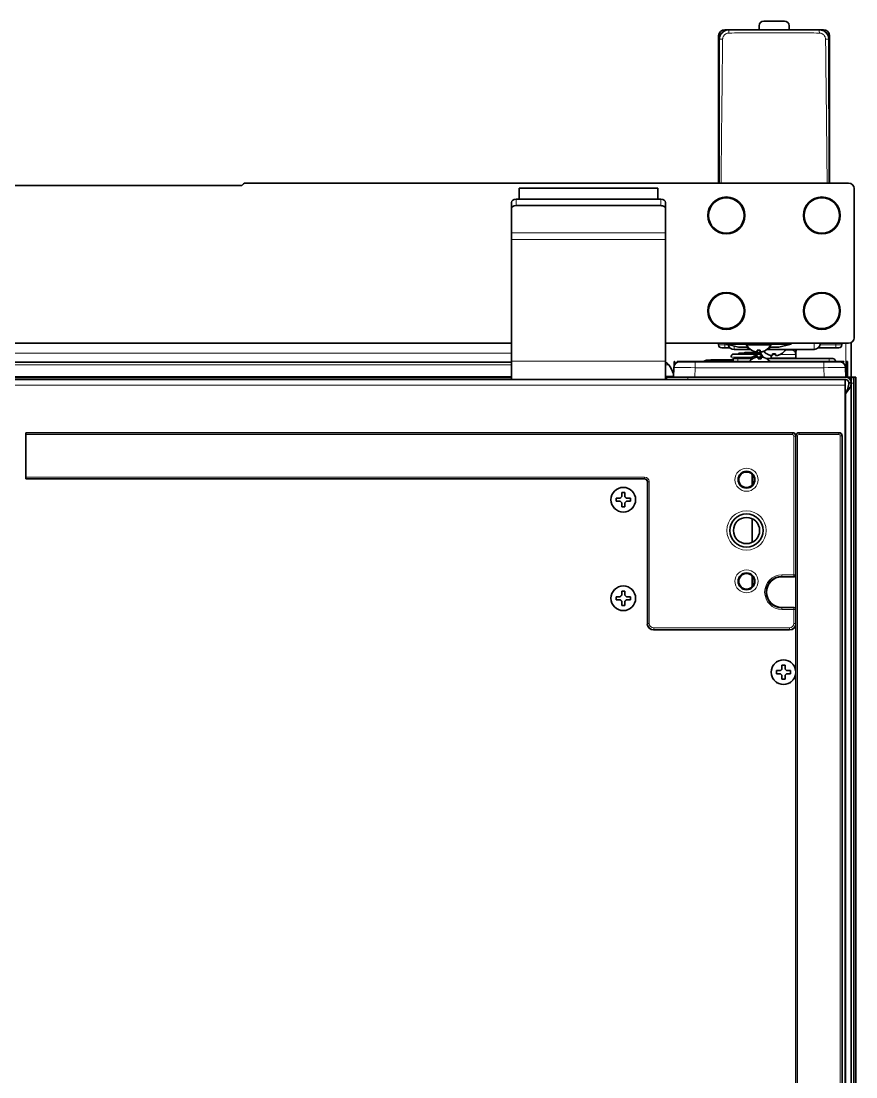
# Model space of a CAD drawing. Header units: millimetres. Extents: x -1803 to 2559, y -1143 to 2136.
# Drawn here: x 1107.6 to 1378.6, y 1793 to 2135.8 of the extents above; entities that cross this region are included whole.
import ezdxf

# ---------------------------------------------------------------- set-up
doc = ezdxf.new("R2010")
doc.units = ezdxf.units.MM

msp = doc.modelspace()

# ---------------------------------------------------------------- linework, layer by layer
at = {"linetype": 'Continuous', "lineweight": 35}
for p, q in [((1348.63, 2135.83), (1355.38, 2135.83)), ((1336, 2133.03), (1337.22, 2133.03)), ((1366.79, 2133.03), (1337.21, 2133.03)), ((1347.13, 2133.03), (1347.13, 2134.33)), ((1356.88, 2134.33), (1356.88, 2133.03)), ((1366.79, 2133.03), (1368, 2133.03)), ((1334, 2129.03), (1334, 2131.03)), ((1334, 2129.03), (1334, 2124.86)), ((1334.2, 2129.03), (1334, 2129.03)), ((1334, 2124.03), (1334.2, 2128.91)), ((1334.22, 2130.04), (1334.22, 2130.01)), ((1369.79, 2130.04), (1369.79, 2130.01)), ((1370, 2129.03), (1369.8, 2129.03)), ((1370, 2124.03), (1369.81, 2128.91)), ((1370, 2131.03), (1370, 2129.03)), ((1370, 2124.86), (1370, 2129.03)), ((1334, 2083.23), (1334, 2124.03)), ((1370, 2083.23), (1370, 2124.03)), ((1178.87, 2082.43), (825.13, 2082.43)), ((1179.77, 2083), (1179.44, 2082.67)), ((1180.33, 2083.23), (1376.2, 2083.23)), ((1269.25, 2081.59), (1269.25, 2078.05)), ((1314.25, 2081.59), (1269.25, 2081.59)), ((1314.25, 2078.05), (1314.25, 2081.59)), ((1378, 2081.43), (1378, 2033.03)), ((1315.25, 2078.04), (1268.25, 2078.04)), ((1269.25, 2078.05), (1269.25, 2078.04)), ((1314.25, 2078.05), (1269.25, 2078.05)), ((1314.25, 2078.04), (1314.25, 2078.05)), ((1266.75, 2074.86), (1266.75, 2076.98)), ((1266.75, 2067.07), (1266.75, 2074.86)), ((1315.25, 2075.92), (1268.25, 2075.92)), ((1316.75, 2074.86), (1316.75, 2076.98)), ((1316.75, 2067.07), (1316.75, 2074.86)), ((1266.75, 2067.07), (1266.75, 2064.95)), ((1266.75, 2025.43), (1266.75, 2064.95)), ((1316.75, 2067.07), (1316.75, 2064.95)), ((1316.75, 2025.43), (1316.75, 2064.95)), ((1266.75, 2031.23), (680.81, 2031.23)), ((1376.2, 2031.23), (1316.75, 2031.23)), ((1333.99, 2030.71), (1333.98, 2031.23)), ((1334.99, 2029.73), (1335.99, 2029.73)), ((1335.99, 2029.73), (1337.7, 2029.73)), ((1336.5, 2030.93), (1336.5, 2031.23)), ((1340.5, 2029.93), (1336.5, 2030.93)), ((1343, 2030.93), (1336.5, 2030.93)), ((1340.5, 2029.93), (1343.55, 2029.93)), ((1343, 2030.83), (1343, 2031.03)), ((1343.74, 2029.73), (1343.5, 2029.73)), ((1350.5, 2029.73), (1350.27, 2029.73)), ((1350.45, 2029.93), (1353.5, 2029.93)), ((1351, 2031.03), (1351, 2030.83)), ((1357.5, 2030.93), (1351, 2030.93)), ((1357.5, 2030.93), (1353.5, 2029.93)), ((1357.5, 2031.23), (1357.5, 2030.93)), ((1366.31, 2029.73), (1372.02, 2029.73)), ((1366.99, 2031.2), (1366.99, 2031.23)), ((1372.02, 2029.73), (1373.02, 2029.73)), ((1374.02, 2030.71), (1374.03, 2031.23)), ((1377.05, 2020.23), (1377.05, 2031.44)), ((1340.19, 2026.23), (1338.99, 2026.23)), ((1339.02, 2029.23), (1344.3, 2029.23)), ((1347.82, 2027.73), (1339.05, 2027.73)), ((1345.11, 2026.23), (1340.19, 2026.23)), ((1340.25, 2027.73), (1340.55, 2028.03)), ((1341.29, 2028.03), (1340.55, 2028.03)), ((1341.56, 2028.03), (1341.29, 2028.03)), ((1346.78, 2028.03), (1341.56, 2028.03)), ((1342.6, 2028.23), (1342.59, 2028.23)), ((1344.7, 2028.99), (1344.7, 2028.95)), ((1344.75, 2026.71), (1344.75, 2026.68)), ((1345, 2026.21), (1345, 2026.18)), ((1347.32, 2028.03), (1346.78, 2028.03)), ((1347.58, 2028.23), (1347.05, 2028.23)), ((1347.67, 2028.03), (1347.32, 2028.03)), ((1349.3, 2028.95), (1349.3, 2028.99)), ((1369.92, 2026.23), (1349.5, 2026.23)), ((1349.6, 2026.18), (1349.6, 2026.21)), ((1349.7, 2027.79), (1349.7, 2027.75)), ((1349.71, 2029.23), (1364.99, 2029.23)), ((1351.05, 2026.53), (1351.05, 2027.23)), ((1354.3, 2027.75), (1354.3, 2027.79)), ((1359.05, 2029.23), (1359.05, 2026.23)), ((1359.05, 2027.63), (1359.05, 2026.53)), ((1371.12, 2026.23), (1369.92, 2026.23)), ((1266.75, 2025.08), (729.55, 2025.08)), ((1266.75, 2019.43), (1266.75, 2025.43)), ((1316.75, 2019.43), (1316.75, 2025.43)), ((1319.41, 2023.3), (1319.3, 2020.23)), ((1319.55, 2023.98), (1319.55, 2025.23)), ((1319.75, 2024.35), (1319.75, 2025.23)), ((1320.65, 2025.33), (1329.15, 2025.33)), ((1320.65, 2025.13), (1320.77, 2025.13)), ((1326.41, 2025.23), (1321.41, 2025.23)), ((1368.2, 2025.23), (1326.41, 2025.23)), ((1332.05, 2025.73), (1330.48, 2025.73)), ((1331.45, 2025.78), (1331.45, 2025.73)), ((1338.25, 2025.73), (1332.05, 2025.73)), ((1338.19, 2025.45), (1338.18, 2025.23)), ((1373.2, 2025.23), (1368.2, 2025.23)), ((1371.92, 2025.45), (1371.92, 2025.23)), ((1371.92, 2025.33), (1374.55, 2025.33)), ((1373.83, 2025.13), (1374.55, 2025.13)), ((1375.2, 2023.3), (1375.3, 2020.23)), ((1375.53, 2025.23), (1375.53, 2020.23)), ((1375.56, 2025.23), (1375.56, 2020.23)), ((1375.81, 2025.23), (1375.81, 2020.23)), ((1375.05, 2019.43), (629.05, 2019.43)), ((1266.75, 2020.06), (729.55, 2020.06)), ((1319.31, 2020.39), (1316.75, 2020.39)), ((1317.05, 2020.1), (1316.75, 2020.1)), ((1317.05, 2019.43), (1317.05, 2020.23)), ((1324.05, 2020.23), (1317.05, 2020.23)), ((1375.25, 2020.23), (1324.05, 2020.23)), ((1324.05, 2020.23), (1326.3, 2020.23)), ((1368.31, 2020.23), (1326.3, 2020.23)), ((1375.05, 2019.43), (1375.25, 2019.43)), ((1375.05, 2019.43), (1375.05, 2017.63)), ((1375.38, 2020.23), (1375.53, 2020.23)), ((1375.56, 2020.23), (1375.53, 2020.23)), ((1375.56, 2020.23), (1375.81, 2020.23)), ((1375.81, 2020.23), (1377.05, 2020.23)), ((1377.05, 2020.23), (1377.17, 2020.23)), ((1377.97, 2020.23), (1377.17, 2020.23)), ((1377.97, 2020.23), (1378.55, 2020.23)), ((1378.55, 2020.23), (1378.55, 2020.23)), ((1378.55, 2020.23), (1378.55, 1455.03)), ((1375.05, 2017.63), (1375.05, 1501.83)), ((1375.25, 2016.43), (1375.05, 2016.23)), ((1377.05, 2018.43), (1376.25, 2018.43)), ((1377.05, 1502.03), (1377.05, 2018.43)), ((1377.06, 2018.23), (1377.06, 1457.03)), ((1377.86, 1457.03), (1377.86, 2018.23)), ((1375.25, 2014.97), (1375.05, 2014.62)), ((1109.05, 2002.08), (1109.05, 2002.18)), ((1358.05, 2002.18), (1109.05, 2002.18)), ((1109.05, 2001.58), (1109.05, 2002.08)), ((1373.05, 2002.18), (1360.05, 2002.18)), ((1109.05, 1987.79), (1109.05, 2001.58)), ((1359.05, 1955.93), (1359.05, 2001.18)), ((1359.05, 2001.18), (1359.05, 1575.18)), ((1374.05, 1575.18), (1374.05, 2001.18)), ((1344.85, 1985.2), (1344.85, 1988.66)), ((1109.05, 1987.29), (1109.05, 1987.79)), ((1109.05, 1987.18), (1109.05, 1987.29)), ((1109.05, 1987.18), (1309.85, 1987.18)), ((1310.85, 1986.18), (1310.85, 1940.18)), ((1344.85, 1986.23), (1345.45, 1986.23)), ((1300.75, 1980.93), (1300.75, 1980.43)), ((1300.75, 1980.43), (1300.75, 1979.93)), ((1305.35, 1980.43), (1305.35, 1980.93)), ((1305.35, 1979.93), (1305.35, 1980.43)), ((1344.85, 1966.58), (1344.85, 1974.28)), ((1344.85, 1952.19), (1344.85, 1955.67)), ((1354.55, 1955.43), (1358.55, 1955.43)), ((1300.75, 1948.93), (1300.75, 1948.43)), ((1300.75, 1948.43), (1300.75, 1947.93)), ((1305.35, 1948.43), (1305.35, 1948.93)), ((1305.35, 1947.93), (1305.35, 1948.43)), ((1358.55, 1945.43), (1354.55, 1945.43)), ((1359.05, 1940.18), (1359.05, 1944.93)), ((1312.85, 1938.18), (1357.05, 1938.18)), ((1352.75, 1924.93), (1352.75, 1924.43)), ((1352.75, 1924.43), (1352.75, 1923.93)), ((1357.35, 1924.43), (1357.35, 1924.93)), ((1357.35, 1923.93), (1357.35, 1924.43))]:
    msp.add_line(p, q, dxfattribs=at)
at = {"linetype": 'Continuous', "lineweight": 13}
for p, q in [((1337.21, 2133.03), (1337.32, 2132.92)), ((1366.79, 2133.03), (1366.68, 2132.92)), ((1334.22, 2130.04), (1334.32, 2129.93)), ((1369.79, 2130.04), (1369.68, 2129.93)), ((1268.25, 2075.92), (1268.25, 2078.04)), ((1315.25, 2075.92), (1315.25, 2078.04)), ((1316.75, 2067.07), (1266.75, 2067.07)), ((1316.75, 2064.95), (1266.75, 2064.95)), ((1335.99, 2030.71), (1335.98, 2031.23)), ((1335.99, 2029.73), (1335.99, 2030.71)), ((1335.99, 2030.71), (1337.09, 2030.71)), ((1339.02, 2030.3), (1339.02, 2029.23)), ((1351, 2031.03), (1343, 2031.03)), ((1351, 2030.83), (1343, 2030.83)), ((1350.95, 2030.63), (1343.06, 2030.63)), ((1364.99, 2031.2), (1357.5, 2031.2)), ((1364.99, 2031.23), (1364.99, 2031.2)), ((1364.99, 2029.23), (1364.99, 2031.2)), ((1366.92, 2030.71), (1372.02, 2030.71)), ((1372.02, 2030.71), (1372.03, 2031.23)), ((1372.02, 2029.73), (1372.02, 2030.71)), ((1375.25, 2031.23), (1375.25, 2021.66)), ((1266.75, 2028.03), (729.55, 2028.03)), ((1344.88, 2026.73), (1338.05, 2026.73)), ((1340.19, 2026.23), (1340.19, 2025.45)), ((1351.05, 2026.53), (1359.05, 2026.53)), ((1351.5, 2027.63), (1352.5, 2027.63)), ((1353.99, 2027.63), (1359.05, 2027.63)), ((1355.66, 2028.99), (1358.18, 2028.99)), ((1369.92, 2026.23), (1369.92, 2025.45)), ((1266.75, 2024.24), (729.55, 2024.24)), ((1316.75, 2025.43), (1266.75, 2025.43)), ((1317.8, 2024.24), (1316.75, 2024.24)), ((1326.41, 2023.3), (1326.3, 2020.23)), ((1326.41, 2025.23), (1326.41, 2023.3)), ((1368.2, 2023.3), (1326.41, 2023.3)), ((1332.05, 2025.73), (1332.05, 2025.23)), ((1340.19, 2025.45), (1340.18, 2025.23)), ((1344.06, 2025.45), (1340.19, 2025.45)), ((1369.92, 2025.45), (1350.55, 2025.45)), ((1368.2, 2025.23), (1368.2, 2023.3)), ((1368.2, 2023.3), (1368.31, 2020.23)), ((1369.92, 2025.45), (1369.92, 2025.23)), ((1375.56, 2025.23), (1375.81, 2025.23)), ((1266.75, 2020.39), (729.55, 2020.39)), ((1324.05, 2019.43), (1324.05, 2020.23)), ((1376.75, 2020.23), (1376.75, 2019.42)), ((1378.55, 2020.23), (1378.55, 1455.03)), ((629.05, 2017.63), (1375.05, 2017.63)), ((1377.06, 2018.23), (1377.86, 2018.23)), ((1375.25, 1505.5), (1375.25, 2014.97)), ((1357.95, 2002.08), (1109.05, 2002.08)), ((1358.05, 2002.18), (1357.95, 2002.08)), ((1357.95, 2002.08), (1357.95, 2001.58)), ((1360.11, 2002.13), (1360.05, 2002.18)), ((1373, 2002.13), (1360.11, 2002.13)), ((1360.11, 2002.13), (1360.11, 2001.63)), ((1373.05, 2002.18), (1373, 2002.13)), ((1373, 2002.13), (1373, 2001.63)), ((1109.05, 2001.58), (1357.95, 2001.58)), ((1358.45, 2001.08), (1358.45, 1956.04)), ((1358.95, 2001.08), (1358.45, 2001.08)), ((1358.95, 2001.08), (1359.05, 2001.18)), ((1358.95, 1956.04), (1358.95, 2001.08)), ((1359.05, 2001.18), (1359.11, 2001.13)), ((1359.11, 2001.13), (1359.11, 1575.23)), ((1359.61, 2001.13), (1359.11, 2001.13)), ((1359.61, 1575.23), (1359.61, 2001.13)), ((1360.11, 2001.63), (1373, 2001.63)), ((1374, 2001.13), (1373.5, 2001.13)), ((1373.5, 2001.13), (1373.5, 1575.23)), ((1374, 2001.13), (1374.05, 2001.18)), ((1374, 1575.23), (1374, 2001.13)), ((1309.96, 1987.79), (1109.05, 1987.79)), ((1109.05, 1987.29), (1309.96, 1987.29)), ((1309.96, 1987.29), (1309.85, 1987.18)), ((1309.96, 1987.29), (1309.96, 1987.79)), ((1310.85, 1986.18), (1310.96, 1986.29)), ((1310.96, 1986.29), (1311.46, 1986.29)), ((1310.96, 1986.29), (1310.96, 1940.29)), ((1311.46, 1940.29), (1311.46, 1986.29)), ((1358.45, 1956.04), (1354.55, 1956.04)), ((1354.55, 1955.54), (1354.55, 1956.04)), ((1354.55, 1955.43), (1354.55, 1955.54)), ((1354.55, 1955.54), (1358.45, 1955.54)), ((1358.45, 1955.54), (1358.45, 1956.04)), ((1358.45, 1956.04), (1358.95, 1956.04)), ((1358.45, 1955.54), (1358.55, 1955.43)), ((1359.05, 1955.93), (1358.95, 1956.04)), ((1354.55, 1945.43), (1354.55, 1945.33)), ((1354.55, 1945.33), (1354.55, 1944.83)), ((1358.45, 1945.33), (1354.55, 1945.33)), ((1354.55, 1944.83), (1358.45, 1944.83)), ((1358.55, 1945.43), (1358.45, 1945.33)), ((1358.45, 1945.33), (1358.45, 1944.83)), ((1358.45, 1944.83), (1358.45, 1940.29)), ((1358.95, 1944.83), (1358.45, 1944.83)), ((1358.95, 1944.83), (1359.05, 1944.93)), ((1358.95, 1940.29), (1358.95, 1944.83)), ((1310.96, 1940.29), (1310.85, 1940.18)), ((1310.96, 1940.29), (1311.46, 1940.29)), ((1358.95, 1940.29), (1358.45, 1940.29)), ((1359.05, 1940.18), (1358.95, 1940.29)), ((1312.85, 1938.18), (1312.96, 1938.29)), ((1356.95, 1938.79), (1312.96, 1938.79)), ((1312.96, 1938.29), (1312.96, 1938.79)), ((1312.96, 1938.29), (1356.95, 1938.29)), ((1356.95, 1938.29), (1356.95, 1938.79)), ((1356.95, 1938.29), (1357.05, 1938.18))]:
    msp.add_line(p, q, dxfattribs=at)
at = {"linetype": 'Continuous', "lineweight": 35}
for centre, radius in [((1336.5, 2072.73), 6), ((1336.5, 2072.73), 5.75), ((1367.5, 2072.73), 6), ((1367.5, 2072.73), 5.75), ((1336.5, 2041.73), 6), ((1336.5, 2041.73), 5.75), ((1367.5, 2041.73), 6), ((1367.5, 2041.73), 5.75), ((1343.05, 1986.93), 2.75), ((1343.05, 1986.93), 2.5), ((1303.05, 1980.43), 4), ((1343.05, 1970.43), 5.38), ((1343.05, 1970.43), 4.25), ((1343.05, 1953.93), 2.75), ((1343.05, 1953.93), 2.5), ((1303.05, 1948.43), 4), ((1355.05, 1924.43), 4)]:
    msp.add_circle(centre, radius, dxfattribs=at)
at = {"linetype": 'Continuous', "lineweight": 13}
for centre, radius in [((1343.05, 1986.93), 3.75), ((1303.05, 1980.43), 3.95), ((1343.05, 1970.43), 6.37), ((1343.05, 1953.93), 3.75), ((1303.05, 1948.43), 3.95), ((1355.05, 1924.43), 3.95)]:
    msp.add_circle(centre, radius, dxfattribs=at)
at = {"linetype": 'Continuous', "lineweight": 35}
for centre, radius, start, end in [((1348.63, 2134.33), 1.5, 90, 180), ((1355.38, 2134.33), 1.5, 0, 90), ((1336, 2131.03), 2, 90, 180), ((1368, 2131.03), 2, 0, 90), ((1178.87, 2083.23), 0.8, 270, 315), ((1180.33, 2082.43), 0.8, 90, 135), ((1376.2, 2081.43), 1.8, 360, 90), ((1376.2, 2033.03), 1.8, 270, 0), ((1334.99, 2030.73), 1, 181, 270), ((1339.02, 2031.23), 2, 192.7619, 270), ((1343.4, 2031.03), 0.4, 149.9991, 180), ((1343.4, 2030.83), 0.4, 180, 210.3012), ((1347.2, 2033.05), 4.8, 210.3012, 238.6273), ((1343.5, 2029.98), 0.25, 191.5383, 270), ((1346.8, 2033.05), 4.8, 301.3727, 329.6988), ((1350.5, 2029.98), 0.25, 270, 348.037), ((1350.6, 2031.03), 0.4, 0, 30.0009), ((1350.6, 2030.83), 0.4, 329.6988, 0), ((1364.99, 2031.23), 2, 270, 359), ((1373.02, 2030.73), 1, 270, 359), ((1338.99, 2025.43), 0.8, 90, 178.5), ((1347.5, 2022.11), 4.8, 121.3727, 139.458), ((1347.25, 2022.61), 4.8, 121.3727, 131.0474), ((1352.2, 2030.14), 5, 193.6138, 196.9157), ((1352.2, 2030.14), 5, 199.9491, 227.3583), ((1352.2, 2031.85), 4.8, 221.278, 238.6273), ((1347.1, 2022.11), 4.8, 40.542, 58.6273), ((1351.55, 2026.53), 0.5, 180, 216.8705), ((1351.8, 2031.85), 4.8, 301.3727, 326.918), ((1355.25, 2022.63), 7, 65.2801, 70.8179), ((1357.55, 2027.63), 1.5, 0, 65.2801), ((1358.55, 2026.53), 0.5, 323.1295, 0), ((1357.98, 2029.17), 1.25, 329.5648, 2.7509), ((1371.12, 2025.43), 0.8, 1.5, 90), ((1316.17, 2023.08), 2, 35.257, 72.9125), ((1306.95, 2016.56), 13.29, 21.134, 35.257), ((1321.41, 2023.23), 2, 90, 178), ((1319.65, 2025.23), 0.1, 360, 180), ((1320.65, 2025.23), 0.1, 90, 270), ((1330.48, 2023.33), 2.4, 90, 127.6595), ((1331.55, 2025.78), 0.1, 90, 180), ((1373.2, 2023.23), 2, 2, 90), ((1374.55, 2025.23), 0.1, 270, 90), ((1317.77, 2019.26), 1.2, 135.2281, 147.538), ((1318.05, 2018.43), 1.8, 123.75, 136.2375), ((1375.25, 2018.43), 1.8, 0, 90), ((1375.25, 2018.43), 1, 0, 90), ((1354.55, 1950.43), 5.11, 90, 270), ((1354.55, 1950.43), 5, 90, 270)]:
    msp.add_arc(centre, radius, start, end, dxfattribs=at)
at = {"linetype": 'Continuous', "lineweight": 13}
msp.add_arc((1354.55, 1950.43), 5.61, 90, 270, dxfattribs=at)
at = {"linetype": 'Continuous', "lineweight": 35, "extrusion": (-2.34291e-15, 0, -1)}
for centre, major_axis, start_param, end_param in [((1337.22, 2130.03), (2.12, -2.13), 2.357773, 3.92541), ((1366.79, 2130.03), (-2.12, -2.13), 2.357775, 3.925412)]:
    msp.add_ellipse(centre, major_axis=major_axis, ratio=0.998785, start_param=start_param, end_param=end_param, dxfattribs=at)
at = {"linetype": 'Continuous', "lineweight": 13, "extrusion": (0, 0, -1)}
for centre, major_axis, ratio, start_param, end_param in [((1337.32, 2131.92), (0, 1), 0.009208, 4.743777, 6.248277), ((1366.68, 2131.92), (0, -1), 0.009208, 3.176501, 4.681001), ((1335.32, 2129.93), (1, -0.001), 0.012994, 3.176502, 4.68241), ((1368.68, 2129.93), (1, 0.001), 0.012994, 4.742368, 6.248276), ((1335.99, 2030.73), (-2, -0.02), 0.008724, 4.712617, 6.283109), ((1364.99, 2031.23), (2, -0.03), 0.01745, 0, 1.570492), ((1372.02, 2030.73), (2, -0.02), 0.008724, 0.000076, 1.570568), ((1326.41, 2023.23), (7, -0.07), 0.009959, 3.141841, 4.711419), ((1340.19, 2025.43), (2, -0.02), 0.010465, 3.141757, 4.711868), ((1368.19, 2023.23), (-7, -0.07), 0.009959, 1.571766, 3.141344), ((1369.92, 2025.43), (-2, -0.02), 0.010465, 1.571317, 3.141428), ((1357.95, 2001.08), (-0.707, -0.707), 0.999999, 2.356803, 3.926382), ((1360.11, 2001.13), (0.707, -0.707), 1, 2.356347, 3.926839), ((1373, 2001.13), (-0.707, -0.707), 1, 2.356347, 3.926839), ((1309.96, 1986.29), (1.06, 1.06), 0.998783, 5.498396, 7.067974), ((1309.96, 1986.29), (-0.709, -0.709), 0.997569, 2.356803, 3.926382), ((1312.96, 1940.29), (-1.42, -1.42), 0.999391, 5.498396, 7.067974), ((1312.96, 1940.29), (1.06, 1.06), 0.998783, 2.356803, 3.926382), ((1356.95, 1940.29), (-1.06, 1.06), 0.998783, 2.356803, 3.926382), ((1356.95, 1940.29), (1.42, -1.42), 0.999391, 5.498396, 7.067974)]:
    msp.add_ellipse(centre, major_axis=major_axis, ratio=ratio, start_param=start_param, end_param=end_param, dxfattribs=at)
at = {"linetype": 'Continuous', "lineweight": 35, "extrusion": (0, 0, -1)}
for centre, major_axis, ratio, start_param, end_param in [((1334.16, 2130.01), (0, -1.5), 0.034921, 4.712321, 5.539351), ((1369.84, 2130.01), (0, -1.5), 0.034921, 0.743834, 1.570864), ((1268.25, 2076.98), (1.5, 0), 0.707107, 3.141593, 4.712389), ((1315.25, 2076.98), (1.5, 0), 0.707107, 4.712389, 6.283185), ((1268.25, 2074.86), (-1.5, 0), 0.707107, 0, 1.570796), ((1315.25, 2074.86), (-1.5, 0), 0.707107, 1.570796, 3.141593), ((1377.17, 2018.23), (0, 2), 0.052336, 4.712389, 6.283185), ((1377.97, 2018.23), (0, -2), 0.052336, 1.570796, 3.141593), ((1309.85, 1986.18), (0.708, 0.708), 0.998783, 5.498396, 7.067974), ((1358.55, 1955.93), (-0.354, 0.354), 0.998783, 2.356803, 3.926382), ((1312.85, 1940.18), (1.42, 1.42), 0.998783, 2.356803, 3.926382), ((1357.05, 1940.18), (-1.42, 1.42), 0.998783, 2.356803, 3.926382)]:
    msp.add_ellipse(centre, major_axis=major_axis, ratio=ratio, start_param=start_param, end_param=end_param, dxfattribs=at)
at = {"linetype": 'Continuous', "lineweight": 35, "extrusion": (-1.97215e-31, -1.17146e-15, -1)}
msp.add_ellipse((1358.05, 2001.18), major_axis=(-0.708, -0.708), ratio=0.998783, start_param=2.356803, end_param=3.926382, dxfattribs=at)
at = {"linetype": 'Continuous', "lineweight": 35, "extrusion": (1.97215e-31, -1.17146e-15, -1)}
msp.add_ellipse((1360.05, 2001.18), major_axis=(0.707, -0.707), ratio=0.999695, start_param=2.356347, end_param=3.926839, dxfattribs=at)
at = {"linetype": 'Continuous', "lineweight": 35, "extrusion": (-2.95823e-31, -1.17146e-15, -1)}
msp.add_ellipse((1373.05, 2001.18), major_axis=(-0.707, -0.707), ratio=0.999695, start_param=2.356347, end_param=3.926839, dxfattribs=at)
at = {"linetype": 'Continuous', "lineweight": 13, "extrusion": (-1.97215e-31, -1.17146e-15, -1)}
for centre, ratio, start_param, end_param in [((1357.95, 2001.08), 0.998783, 2.356803, 3.926382), ((1373, 2001.13), 0.999695, 2.356347, 3.926839), ((1358.45, 1956.04), 0.998783, 3.9276, 5.497178)]:
    msp.add_ellipse(centre, major_axis=(-0.354, -0.354), ratio=ratio, start_param=start_param, end_param=end_param, dxfattribs=at)
at = {"linetype": 'Continuous', "lineweight": 13, "extrusion": (1.97215e-31, -1.17146e-15, -1)}
for centre, ratio, start_param, end_param in [((1360.11, 2001.13), 0.999695, 2.356347, 3.926839), ((1358.45, 1944.83), 0.998783, 3.9276, 5.497178)]:
    msp.add_ellipse(centre, major_axis=(0.354, -0.354), ratio=ratio, start_param=start_param, end_param=end_param, dxfattribs=at)
at = {"linetype": 'Continuous', "lineweight": 35, "extrusion": (-3.9443e-31, -1.17146e-15, -1)}
msp.add_ellipse((1358.55, 1944.93), major_axis=(-0.354, -0.354), ratio=0.998783, start_param=2.356803, end_param=3.926382, dxfattribs=at)
at = {"linetype": 'Continuous', "lineweight": 13}
for points, knots in [([(1334.32, 2129.93), (1334.32, 2130.03), (1334.33, 2130.13), (1334.34, 2130.28), (1334.35, 2130.33), (1334.36, 2130.42), (1334.37, 2130.47), (1334.4, 2130.61), (1334.45, 2130.8), (1334.52, 2130.99), (1334.57, 2131.12), (1334.59, 2131.17), (1334.62, 2131.23), (1334.64, 2131.26), (1334.66, 2131.3), (1334.71, 2131.41), (1334.83, 2131.6), (1334.94, 2131.75), (1335.07, 2131.91), (1335.13, 2131.98), (1335.27, 2132.12), (1335.42, 2132.25), (1335.65, 2132.42), (1335.82, 2132.52), (1335.93, 2132.58), (1335.95, 2132.59), (1336, 2132.62), (1336.02, 2132.63), (1336.09, 2132.66), (1336.13, 2132.68), (1336.27, 2132.73), (1336.45, 2132.8), (1336.64, 2132.85), (1336.78, 2132.88), (1336.86, 2132.89), (1336.93, 2132.9), (1336.98, 2132.9), (1337, 2132.91), (1337.12, 2132.92), (1337.22, 2132.92), (1337.32, 2132.92)], [0, 0, 0, 0, 0.0625, 0.0625, 0.09375, 0.09375, 0.125, 0.125, 0.1875, 0.25, 0.25, 0.28125, 0.28125, 0.296875, 0.296875, 0.3125, 0.375, 0.4375, 0.4375, 0.5, 0.5, 0.5625, 0.625, 0.6875, 0.6875, 0.703125, 0.703125, 0.71875, 0.71875, 0.75, 0.75, 0.8125, 0.875, 0.875, 0.90625, 0.921875, 0.921875, 0.9375, 0.9375, 1, 1, 1, 1]), ([(1366.68, 2132.92), (1364.24, 2132.92), (1361.79, 2132.92), (1356.9, 2132.92), (1354.45, 2132.92), (1349.56, 2132.92), (1347.11, 2132.92), (1342.22, 2132.92), (1339.77, 2132.92), (1337.32, 2132.92)], [0, 0, 0, 0, 0.25, 0.25, 0.5, 0.5, 0.75, 0.75, 1, 1, 1, 1]), ([(1366.68, 2132.92), (1366.78, 2132.92), (1366.88, 2132.92), (1367.03, 2132.9), (1367.08, 2132.9), (1367.18, 2132.88), (1367.22, 2132.88), (1367.37, 2132.85), (1367.56, 2132.8), (1367.74, 2132.73), (1367.88, 2132.68), (1367.92, 2132.66), (1367.99, 2132.63), (1368.01, 2132.62), (1368.05, 2132.59), (1368.16, 2132.54), (1368.35, 2132.42), (1368.51, 2132.31), (1368.66, 2132.18), (1368.73, 2132.12), (1368.87, 2131.98), (1369, 2131.83), (1369.18, 2131.6), (1369.28, 2131.43), (1369.34, 2131.32), (1369.35, 2131.3), (1369.37, 2131.26), (1369.38, 2131.23), (1369.41, 2131.17), (1369.43, 2131.12), (1369.49, 2130.99), (1369.56, 2130.8), (1369.6, 2130.61), (1369.63, 2130.47), (1369.65, 2130.4), (1369.66, 2130.33), (1369.66, 2130.28), (1369.66, 2130.25), (1369.68, 2130.13), (1369.68, 2130.03), (1369.68, 2129.93)], [0, 0, 0, 0, 0.0625, 0.0625, 0.09375, 0.09375, 0.125, 0.125, 0.1875, 0.25, 0.25, 0.28125, 0.28125, 0.296875, 0.296875, 0.3125, 0.375, 0.4375, 0.4375, 0.5, 0.5, 0.5625, 0.625, 0.6875, 0.6875, 0.703125, 0.703125, 0.71875, 0.71875, 0.75, 0.75, 0.8125, 0.875, 0.875, 0.90625, 0.921875, 0.921875, 0.9375, 0.9375, 1, 1, 1, 1]), ([(1334.32, 2129.93), (1334.31, 2122.12), (1334.3, 2114.3), (1334.28, 2098.73), (1334.26, 2090.98), (1334.25, 2083.23)], [0, 0, 0, 0, 0.502142, 0.502142, 1, 1, 1, 1]), ([(1335.29, 2129.94), (1335.25, 2126.03), (1335.2, 2122.12), (1335.12, 2114.31), (1335.07, 2110.4), (1334.98, 2102.58), (1334.94, 2098.67), (1334.88, 2092.8), (1334.86, 2090.85), (1334.83, 2087.92), (1334.81, 2086.45), (1334.79, 2084.74), (1334.79, 2083.89), (1334.78, 2083.52), (1334.78, 2083.34), (1334.78, 2083.29), (1334.78, 2083.23)], [0, 0, 0, 0, 0.251071, 0.251071, 0.502142, 0.502142, 0.753213, 0.753213, 0.878748, 0.878748, 0.941516, 0.9729, 0.988592, 0.996438, 0.996438, 1, 1, 1, 1]), ([(1335.29, 2129.94), (1335.29, 2130.01), (1335.3, 2130.08), (1335.31, 2130.17), (1335.31, 2130.21), (1335.32, 2130.27), (1335.33, 2130.3), (1335.36, 2130.46), (1335.4, 2130.59), (1335.47, 2130.74), (1335.48, 2130.77), (1335.51, 2130.83), (1335.53, 2130.86), (1335.57, 2130.95), (1335.61, 2131), (1335.72, 2131.17), (1335.8, 2131.27), (1335.99, 2131.45), (1336.09, 2131.54), (1336.25, 2131.65), (1336.31, 2131.68), (1336.4, 2131.73), (1336.42, 2131.74), (1336.48, 2131.77), (1336.51, 2131.78), (1336.67, 2131.85), (1336.79, 2131.89), (1336.95, 2131.92), (1336.98, 2131.93), (1337.05, 2131.94), (1337.08, 2131.94), (1337.18, 2131.95), (1337.25, 2131.96), (1337.31, 2131.96)], [0, 0, 0, 0, 0.0625, 0.0625, 0.09375, 0.09375, 0.125, 0.125, 0.25, 0.25, 0.28125, 0.28125, 0.3125, 0.3125, 0.375, 0.375, 0.5, 0.5, 0.625, 0.625, 0.6875, 0.6875, 0.71875, 0.71875, 0.75, 0.75, 0.875, 0.875, 0.90625, 0.90625, 0.9375, 0.9375, 1, 1, 1, 1]), ([(1366.69, 2131.96), (1364.25, 2131.98), (1361.8, 2131.99), (1356.9, 2132.01), (1354.45, 2132.02), (1349.55, 2132.02), (1347.11, 2132.01), (1342.21, 2131.99), (1339.76, 2131.98), (1337.31, 2131.96)], [0, 0, 0, 0, 0.25, 0.25, 0.5, 0.5, 0.75, 0.75, 1, 1, 1, 1]), ([(1366.69, 2131.96), (1366.76, 2131.96), (1366.83, 2131.95), (1366.92, 2131.94), (1366.96, 2131.94), (1367.02, 2131.93), (1367.06, 2131.92), (1367.22, 2131.89), (1367.34, 2131.85), (1367.49, 2131.78), (1367.52, 2131.77), (1367.58, 2131.74), (1367.61, 2131.73), (1367.7, 2131.68), (1367.75, 2131.65), (1367.92, 2131.54), (1368.02, 2131.45), (1368.21, 2131.27), (1368.29, 2131.16), (1368.4, 2131), (1368.43, 2130.95), (1368.48, 2130.86), (1368.5, 2130.83), (1368.52, 2130.77), (1368.54, 2130.74), (1368.6, 2130.59), (1368.64, 2130.46), (1368.68, 2130.3), (1368.68, 2130.27), (1368.69, 2130.21), (1368.7, 2130.17), (1368.71, 2130.08), (1368.71, 2130.01), (1368.71, 2129.94)], [0, 0, 0, 0, 0.0625, 0.0625, 0.09375, 0.09375, 0.125, 0.125, 0.25, 0.25, 0.28125, 0.28125, 0.3125, 0.3125, 0.375, 0.375, 0.5, 0.5, 0.625, 0.625, 0.6875, 0.6875, 0.71875, 0.71875, 0.75, 0.75, 0.875, 0.875, 0.90625, 0.90625, 0.9375, 0.9375, 1, 1, 1, 1]), ([(1369.23, 2083.23), (1369.23, 2083.29), (1369.23, 2083.34), (1369.22, 2083.52), (1369.22, 2083.89), (1369.21, 2084.74), (1369.19, 2086.45), (1369.16, 2089.87), (1369.13, 2092.8), (1369.07, 2098.67), (1369.02, 2102.58), (1368.94, 2110.4), (1368.89, 2114.31), (1368.8, 2122.12), (1368.76, 2126.03), (1368.71, 2129.94)], [0, 0, 0, 0, 0.003562, 0.003562, 0.011408, 0.0271, 0.058484, 0.121252, 0.246787, 0.246787, 0.497858, 0.497858, 0.748929, 0.748929, 1, 1, 1, 1]), ([(1369.76, 2083.23), (1369.74, 2090.98), (1369.73, 2098.73), (1369.71, 2114.3), (1369.69, 2122.12), (1369.68, 2129.93)], [0, 0, 0, 0, 0.497858, 0.497858, 1, 1, 1, 1]), ([(1331.45, 2025.78), (1331.45, 2025.78), (1331.45, 2025.78), (1331.46, 2025.78), (1331.46, 2025.78), (1331.48, 2025.78), (1331.51, 2025.78), (1331.55, 2025.78), (1331.6, 2025.78), (1331.62, 2025.78), (1331.64, 2025.78), (1331.66, 2025.78), (1331.67, 2025.78), (1331.75, 2025.78), (1331.84, 2025.78), (1332.03, 2025.78), (1332.14, 2025.78), (1332.29, 2025.78), (1332.32, 2025.78), (1332.38, 2025.78), (1332.41, 2025.78), (1332.51, 2025.78), (1332.57, 2025.78), (1332.77, 2025.78), (1332.91, 2025.78), (1333.2, 2025.78), (1333.35, 2025.78), (1333.66, 2025.78), (1333.82, 2025.78), (1334.14, 2025.78), (1334.3, 2025.78), (1334.63, 2025.78), (1334.8, 2025.78), (1335.3, 2025.78), (1335.64, 2025.78), (1336.08, 2025.78), (1336.17, 2025.78), (1336.35, 2025.78), (1336.44, 2025.78), (1336.7, 2025.78), (1336.88, 2025.78), (1337.42, 2025.78), (1337.78, 2025.78), (1338.16, 2025.78), (1338.18, 2025.78), (1338.2, 2025.78)], [0, 0, 0, 0, 0.007731, 0.015485, 0.030994, 0.030994, 0.062012, 0.09303, 0.09303, 0.108539, 0.116294, 0.116294, 0.124048, 0.124048, 0.186085, 0.186085, 0.248121, 0.248121, 0.26363, 0.26363, 0.279139, 0.279139, 0.310157, 0.310157, 0.372193, 0.372193, 0.43423, 0.43423, 0.496266, 0.496266, 0.558302, 0.558302, 0.620338, 0.620338, 0.744411, 0.744411, 0.775429, 0.775429, 0.806447, 0.806447, 0.868483, 0.868483, 0.992556, 0.992556, 1, 1, 1, 1])]:
    msp.add_open_spline(points, degree=3, knots=knots, dxfattribs=at)
at = {"linetype": 'Continuous', "lineweight": 35}
for points, degree in [([(1338.05, 2026.73), (1338.08, 2027.75), (1339.05, 2027.73)], 2), ([(1342.11, 2027.99), (1342.62, 2028.24)], 1), ([(1346, 2028.44), (1345.95, 2028.45), (1345.84, 2028.48), (1345.68, 2028.53), (1345.52, 2028.59), (1345.36, 2028.65), (1345.21, 2028.71), (1345.06, 2028.79), (1344.89, 2028.88), (1344.77, 2028.95), (1344.7, 2028.99)], 3), ([(1346.5, 2028.44), (1346.48, 2028.43), (1346.43, 2028.43), (1346.35, 2028.42), (1346.28, 2028.42), (1346.21, 2028.42), (1346.14, 2028.42), (1346.07, 2028.43), (1346.03, 2028.43), (1346, 2028.44)], 3), ([(1346.05, 2027.23), (1346.08, 2027.23), (1346.12, 2027.24), (1346.2, 2027.24), (1346.27, 2027.24), (1346.34, 2027.24), (1346.41, 2027.24), (1346.48, 2027.24), (1346.53, 2027.23), (1346.55, 2027.23)], 3), ([(1346.3, 2026.73), (1346.33, 2026.73), (1346.37, 2026.74), (1346.45, 2026.74), (1346.52, 2026.74), (1346.59, 2026.74), (1346.66, 2026.74), (1346.73, 2026.74), (1346.78, 2026.73), (1346.8, 2026.73)], 3), ([(1347.5, 2028.99), (1347.34, 2028.96), (1347, 2028.94), (1346.67, 2028.96), (1346.5, 2028.99)], 3), ([(1346.55, 2027.23), (1346.55, 2027.21), (1346.55, 2027.18), (1346.55, 2027.13), (1346.55, 2027.08), (1346.55, 2027.02), (1346.55, 2026.95), (1346.55, 2026.87), (1346.55, 2026.79), (1346.55, 2026.72), (1346.55, 2026.68)], 3), ([(1346.8, 2026.73), (1346.8, 2026.71), (1346.8, 2026.68), (1346.8, 2026.63), (1346.8, 2026.58), (1346.8, 2026.52), (1346.8, 2026.45), (1346.8, 2026.37), (1346.8, 2026.29), (1346.8, 2026.22), (1346.8, 2026.18)], 3), ([(1346.8, 2026.18), (1346.97, 2026.2), (1347.3, 2026.22), (1347.64, 2026.2), (1347.8, 2026.18)], 3), ([(1347.5, 2028.44), (1347.5, 2028.45), (1347.5, 2028.48), (1347.5, 2028.53), (1347.5, 2028.59), (1347.5, 2028.65), (1347.5, 2028.71), (1347.5, 2028.79), (1347.5, 2028.88), (1347.5, 2028.95), (1347.5, 2028.99)], 3), ([(1348, 2028.44), (1347.98, 2028.43), (1347.93, 2028.43), (1347.86, 2028.42), (1347.79, 2028.42), (1347.72, 2028.42), (1347.65, 2028.42), (1347.57, 2028.43), (1347.53, 2028.43), (1347.5, 2028.44)], 3), ([(1347.55, 2027.23), (1347.58, 2027.23), (1347.63, 2027.24), (1347.7, 2027.24), (1347.78, 2027.24), (1347.85, 2027.24), (1347.92, 2027.24), (1347.98, 2027.24), (1348.03, 2027.23), (1348.05, 2027.23)], 3), ([(1347.8, 2026.73), (1347.83, 2026.73), (1347.88, 2026.74), (1347.95, 2026.74), (1348.03, 2026.74), (1348.1, 2026.74), (1348.17, 2026.74), (1348.23, 2026.74), (1348.28, 2026.73), (1348.3, 2026.73)], 3), ([(1348.3, 2026.73), (1348.36, 2026.71), (1348.47, 2026.68), (1348.63, 2026.63), (1348.79, 2026.58), (1348.94, 2026.52), (1349.09, 2026.45), (1349.25, 2026.37), (1349.42, 2026.29), (1349.54, 2026.22), (1349.6, 2026.18)], 3), ([(1351, 2027.24), (1350.95, 2027.25), (1350.84, 2027.28), (1350.68, 2027.33), (1350.52, 2027.39), (1350.36, 2027.45), (1350.21, 2027.51), (1350.06, 2027.59), (1349.89, 2027.68), (1349.77, 2027.75), (1349.7, 2027.79)], 3), ([(1351.5, 2027.24), (1351.48, 2027.23), (1351.43, 2027.23), (1351.35, 2027.22), (1351.28, 2027.22), (1351.21, 2027.22), (1351.14, 2027.22), (1351.07, 2027.23), (1351.03, 2027.23), (1351, 2027.24)], 3), ([(1352.5, 2027.79), (1352.34, 2027.76), (1352, 2027.74), (1351.67, 2027.76), (1351.5, 2027.79)], 3), ([(1352.5, 2027.24), (1352.5, 2027.25), (1352.5, 2027.28), (1352.5, 2027.33), (1352.5, 2027.39), (1352.5, 2027.45), (1352.5, 2027.51), (1352.5, 2027.59), (1352.5, 2027.68), (1352.5, 2027.75), (1352.5, 2027.79)], 3), ([(1353, 2027.24), (1352.98, 2027.23), (1352.93, 2027.23), (1352.86, 2027.22), (1352.79, 2027.22), (1352.72, 2027.22), (1352.65, 2027.22), (1352.57, 2027.23), (1352.53, 2027.23), (1352.5, 2027.24)], 3), ([(1375.25, 2014.97), (1375.38, 2015.26), (1375.65, 2015.83), (1375.98, 2016.7), (1376.2, 2017.57), (1376.25, 2018.14), (1376.25, 2018.43)], 3), ([(1375.25, 2014.97), (1375.33, 2015.06), (1375.49, 2015.26), (1375.72, 2015.54), (1375.94, 2015.83), (1376.16, 2016.12), (1376.35, 2016.41), (1376.53, 2016.7), (1376.69, 2016.99), (1376.82, 2017.28), (1376.92, 2017.56), (1377, 2017.85), (1377.04, 2018.14), (1377.05, 2018.34), (1377.05, 2018.43)], 3), ([(1302.55, 1981.43), (1302.53, 1981.41), (1302.48, 1981.35), (1302.4, 1981.28), (1302.33, 1981.21), (1302.26, 1981.14), (1302.19, 1981.07), (1302.12, 1981), (1302.08, 1980.95), (1302.05, 1980.93)], 3), ([(1303.55, 1982.73), (1303.39, 1982.73), (1303.05, 1982.73), (1302.72, 1982.73), (1302.55, 1982.73)], 3), ([(1303.55, 1981.43), (1303.55, 1981.49), (1303.55, 1981.59), (1303.55, 1981.76), (1303.55, 1981.91), (1303.55, 1982.07), (1303.55, 1982.22), (1303.55, 1982.38), (1303.55, 1982.54), (1303.55, 1982.67), (1303.55, 1982.73)], 3), ([(1304.05, 1980.93), (1304.03, 1980.96), (1303.98, 1981), (1303.91, 1981.07), (1303.84, 1981.15), (1303.77, 1981.22), (1303.7, 1981.29), (1303.62, 1981.36), (1303.58, 1981.41), (1303.55, 1981.43)], 3), ([(1302.05, 1980.93), (1302, 1980.93), (1301.89, 1980.93), (1301.73, 1980.93), (1301.57, 1980.93), (1301.41, 1980.93), (1301.26, 1980.93), (1301.11, 1980.93), (1300.94, 1980.93), (1300.82, 1980.93), (1300.75, 1980.93)], 3), ([(1302.05, 1979.93), (1302.08, 1979.91), (1302.12, 1979.86), (1302.2, 1979.79), (1302.27, 1979.72), (1302.34, 1979.65), (1302.41, 1979.57), (1302.48, 1979.5), (1302.53, 1979.46), (1302.55, 1979.43)], 3), ([(1302.55, 1979.43), (1302.55, 1979.38), (1302.55, 1979.27), (1302.55, 1979.11), (1302.55, 1978.95), (1302.55, 1978.79), (1302.55, 1978.64), (1302.55, 1978.48), (1302.55, 1978.32), (1302.55, 1978.2), (1302.55, 1978.13)], 3), ([(1302.55, 1978.13), (1302.72, 1978.13), (1303.05, 1978.13), (1303.39, 1978.13), (1303.55, 1978.13)], 3), ([(1303.55, 1979.43), (1303.58, 1979.46), (1303.63, 1979.51), (1303.7, 1979.58), (1303.78, 1979.65), (1303.85, 1979.72), (1303.92, 1979.79), (1303.98, 1979.86), (1304.03, 1979.91), (1304.05, 1979.93)], 3), ([(1304.05, 1979.93), (1304.11, 1979.93), (1304.22, 1979.93), (1304.38, 1979.93), (1304.54, 1979.93), (1304.69, 1979.93), (1304.84, 1979.93), (1305, 1979.93), (1305.17, 1979.93), (1305.29, 1979.93), (1305.35, 1979.93)], 3), ([(1303.55, 1950.73), (1303.39, 1950.73), (1303.05, 1950.73), (1302.72, 1950.73), (1302.55, 1950.73)], 3), ([(1303.55, 1949.43), (1303.55, 1949.49), (1303.55, 1949.59), (1303.55, 1949.76), (1303.55, 1949.91), (1303.55, 1950.07), (1303.55, 1950.22), (1303.55, 1950.38), (1303.55, 1950.54), (1303.55, 1950.67), (1303.55, 1950.73)], 3), ([(1302.05, 1948.93), (1302, 1948.93), (1301.89, 1948.93), (1301.73, 1948.93), (1301.57, 1948.93), (1301.41, 1948.93), (1301.26, 1948.93), (1301.11, 1948.93), (1300.94, 1948.93), (1300.82, 1948.93), (1300.75, 1948.93)], 3), ([(1302.55, 1949.43), (1302.53, 1949.41), (1302.48, 1949.35), (1302.4, 1949.28), (1302.33, 1949.21), (1302.26, 1949.14), (1302.19, 1949.07), (1302.12, 1949), (1302.08, 1948.95), (1302.05, 1948.93)], 3), ([(1302.05, 1947.93), (1302.08, 1947.91), (1302.12, 1947.86), (1302.2, 1947.79), (1302.27, 1947.72), (1302.34, 1947.65), (1302.41, 1947.57), (1302.48, 1947.5), (1302.53, 1947.46), (1302.55, 1947.43)], 3), ([(1302.55, 1947.43), (1302.55, 1947.38), (1302.55, 1947.27), (1302.55, 1947.11), (1302.55, 1946.95), (1302.55, 1946.79), (1302.55, 1946.64), (1302.55, 1946.48), (1302.55, 1946.32), (1302.55, 1946.2), (1302.55, 1946.13)], 3), ([(1304.05, 1948.93), (1304.03, 1948.96), (1303.98, 1949), (1303.91, 1949.07), (1303.84, 1949.15), (1303.77, 1949.22), (1303.7, 1949.29), (1303.62, 1949.36), (1303.58, 1949.41), (1303.55, 1949.43)], 3), ([(1303.55, 1947.43), (1303.58, 1947.46), (1303.63, 1947.51), (1303.7, 1947.58), (1303.78, 1947.65), (1303.85, 1947.72), (1303.92, 1947.79), (1303.98, 1947.86), (1304.03, 1947.91), (1304.05, 1947.93)], 3), ([(1304.05, 1947.93), (1304.11, 1947.93), (1304.22, 1947.93), (1304.38, 1947.93), (1304.54, 1947.93), (1304.69, 1947.93), (1304.84, 1947.93), (1305, 1947.93), (1305.17, 1947.93), (1305.29, 1947.93), (1305.35, 1947.93)], 3), ([(1302.55, 1946.13), (1302.72, 1946.13), (1303.05, 1946.13), (1303.39, 1946.13), (1303.55, 1946.13)], 3), ([(1355.55, 1926.73), (1355.39, 1926.73), (1355.05, 1926.73), (1354.72, 1926.73), (1354.55, 1926.73)], 3), ([(1355.55, 1925.43), (1355.55, 1925.49), (1355.55, 1925.59), (1355.55, 1925.76), (1355.55, 1925.91), (1355.55, 1926.07), (1355.55, 1926.22), (1355.55, 1926.38), (1355.55, 1926.54), (1355.55, 1926.67), (1355.55, 1926.73)], 3), ([(1354.05, 1924.93), (1354, 1924.93), (1353.89, 1924.93), (1353.73, 1924.93), (1353.57, 1924.93), (1353.41, 1924.93), (1353.26, 1924.93), (1353.11, 1924.93), (1352.94, 1924.93), (1352.82, 1924.93), (1352.75, 1924.93)], 3), ([(1354.55, 1925.43), (1354.53, 1925.41), (1354.48, 1925.35), (1354.4, 1925.28), (1354.33, 1925.21), (1354.26, 1925.14), (1354.19, 1925.07), (1354.12, 1925), (1354.08, 1924.95), (1354.05, 1924.93)], 3), ([(1354.05, 1923.93), (1354.08, 1923.91), (1354.12, 1923.86), (1354.2, 1923.79), (1354.27, 1923.72), (1354.34, 1923.65), (1354.41, 1923.57), (1354.48, 1923.5), (1354.53, 1923.46), (1354.55, 1923.43)], 3), ([(1354.55, 1923.43), (1354.55, 1923.38), (1354.55, 1923.27), (1354.55, 1923.11), (1354.55, 1922.95), (1354.55, 1922.79), (1354.55, 1922.64), (1354.55, 1922.48), (1354.55, 1922.32), (1354.55, 1922.2), (1354.55, 1922.13)], 3), ([(1356.05, 1924.93), (1356.03, 1924.96), (1355.98, 1925), (1355.91, 1925.07), (1355.84, 1925.15), (1355.77, 1925.22), (1355.7, 1925.29), (1355.62, 1925.36), (1355.58, 1925.41), (1355.55, 1925.43)], 3), ([(1355.55, 1923.43), (1355.58, 1923.46), (1355.63, 1923.51), (1355.7, 1923.58), (1355.78, 1923.65), (1355.85, 1923.72), (1355.92, 1923.79), (1355.98, 1923.86), (1356.03, 1923.91), (1356.05, 1923.93)], 3), ([(1356.05, 1923.93), (1356.11, 1923.93), (1356.22, 1923.93), (1356.38, 1923.93), (1356.54, 1923.93), (1356.69, 1923.93), (1356.84, 1923.93), (1357, 1923.93), (1357.17, 1923.93), (1357.29, 1923.93), (1357.35, 1923.93)], 3), ([(1354.55, 1922.13), (1354.72, 1922.13), (1355.05, 1922.13), (1355.39, 1922.13), (1355.55, 1922.13)], 3)]:
    msp.add_open_spline(points, degree=degree, dxfattribs=at)
for points, knots in [([(1341.29, 2028.03), (1341.14, 2028.02), (1340.99, 2027.98), (1340.75, 2027.9), (1340.67, 2027.87), (1340.59, 2027.82)], [0, 0, 0, 0, 0.639156, 0.639156, 1, 1, 1, 1]), ([(1342.27, 2027.82), (1342.19, 2027.86), (1342.1, 2027.9), (1342, 2027.94), (1341.98, 2027.94), (1341.94, 2027.96), (1341.92, 2027.96), (1341.86, 2027.98), (1341.83, 2027.99), (1341.71, 2028.01), (1341.64, 2028.03), (1341.56, 2028.03)], [0, 0, 0, 0, 0.367214, 0.367214, 0.446312, 0.446312, 0.52541, 0.52541, 0.683607, 0.683607, 1, 1, 1, 1]), ([(1347.05, 2028.23), (1346.9, 2028.23), (1346.59, 2028.23), (1346.29, 2028.23), (1346.06, 2028.23), (1345.99, 2028.23), (1345.88, 2028.23), (1345.84, 2028.23), (1345.77, 2028.23), (1345.73, 2028.23), (1345.55, 2028.23), (1345.41, 2028.23), (1345.13, 2028.23), (1345, 2028.23), (1344.73, 2028.23), (1344.61, 2028.23), (1344.45, 2028.23), (1344.42, 2028.23), (1344.36, 2028.23), (1344.27, 2028.23), (1344.18, 2028.23), (1344.01, 2028.23), (1343.9, 2028.23), (1343.69, 2028.23), (1343.59, 2028.23), (1343.46, 2028.23), (1343.41, 2028.23), (1343.35, 2028.23), (1343.33, 2028.23), (1343.28, 2028.23), (1343.26, 2028.23), (1343.16, 2028.23), (1343.09, 2028.23), (1342.96, 2028.23), (1342.9, 2028.23), (1342.8, 2028.23), (1342.76, 2028.23), (1342.71, 2028.23), (1342.7, 2028.23), (1342.69, 2028.23), (1342.66, 2028.23), (1342.65, 2028.23), (1342.61, 2028.23), (1342.6, 2028.23), (1342.59, 2028.23), (1342.59, 2028.23), (1342.6, 2028.23)], [0, 0, 0, 0, 0.0625, 0.125, 0.125, 0.15625, 0.15625, 0.171875, 0.171875, 0.1875, 0.1875, 0.25, 0.25, 0.3125, 0.3125, 0.375, 0.375, 0.390625, 0.390625, 0.40625, 0.4375, 0.4375, 0.5, 0.5, 0.5625, 0.5625, 0.59375, 0.59375, 0.609375, 0.609375, 0.625, 0.625, 0.6875, 0.6875, 0.75, 0.75, 0.8125, 0.8125, 0.828125, 0.828125, 0.84375, 0.875, 0.875, 0.9375, 0.9375, 1, 1, 1, 1]), ([(1345.68, 2028.03), (1345.57, 2028.04), (1345.46, 2028.04), (1345.24, 2028.05), (1345.03, 2028.06), (1344.83, 2028.06), (1344.68, 2028.07), (1344.63, 2028.07), (1344.53, 2028.08), (1344.48, 2028.08), (1344.34, 2028.09), (1344.16, 2028.09), (1343.9, 2028.11), (1343.75, 2028.11), (1343.63, 2028.12), (1343.6, 2028.12), (1343.54, 2028.13), (1343.52, 2028.13), (1343.49, 2028.13), (1343.47, 2028.13), (1343.31, 2028.14), (1343.19, 2028.15), (1343.04, 2028.16), (1342.94, 2028.17), (1342.86, 2028.18), (1342.81, 2028.18), (1342.81, 2028.18), (1342.79, 2028.19), (1342.76, 2028.19), (1342.74, 2028.19), (1342.7, 2028.2), (1342.66, 2028.21), (1342.61, 2028.22), (1342.6, 2028.23), (1342.6, 2028.23)], [0, 0, 0, 0, 0.0625, 0.0625, 0.125, 0.1875, 0.1875, 0.21875, 0.21875, 0.25, 0.25, 0.3125, 0.375, 0.4375, 0.4375, 0.46875, 0.46875, 0.484375, 0.484375, 0.5, 0.5, 0.625, 0.625, 0.6875, 0.75, 0.75, 0.765625, 0.765625, 0.78125, 0.8125, 0.8125, 0.875, 0.9375, 1, 1, 1, 1]), ([(1344.75, 2026.68), (1344.96, 2026.8), (1345.17, 2026.91), (1345.49, 2027.05), (1345.6, 2027.09), (1345.82, 2027.16), (1345.94, 2027.2), (1346.05, 2027.23)], [0, 0, 0, 0, 0.5, 0.5, 0.75, 0.75, 1, 1, 1, 1]), ([(1345, 2026.18), (1345.21, 2026.3), (1345.42, 2026.41), (1345.74, 2026.55), (1345.85, 2026.59), (1346.07, 2026.66), (1346.19, 2026.7), (1346.3, 2026.73)], [0, 0, 0, 0, 0.5, 0.5, 0.75, 0.75, 1, 1, 1, 1]), ([(1346.78, 2028.03), (1346.48, 2028.02), (1346.18, 2027.98), (1345.71, 2027.9), (1345.54, 2027.87), (1345.38, 2027.82)], [0, 0, 0, 0, 0.639156, 0.639156, 1, 1, 1, 1]), ([(1346.5, 2028.99), (1346.5, 2028.86), (1346.5, 2028.75), (1346.5, 2028.62), (1346.5, 2028.57), (1346.5, 2028.5), (1346.5, 2028.47), (1346.5, 2028.44)], [0, 0, 0, 0, 0.5, 0.5, 0.75, 0.75, 1, 1, 1, 1]), ([(1346.8, 2026.7), (1346.89, 2026.71), (1347.14, 2026.72), (1347.39, 2026.7), (1347.55, 2026.68)], [0, 0, 0, 0, 0.334802, 1, 1, 1, 1]), ([(1347.05, 2028.23), (1347.31, 2028.22), (1347.57, 2028.22), (1347.85, 2028.21), (1347.87, 2028.21), (1347.88, 2028.21)], [0, 0, 0, 0, 0.935563, 0.935563, 1, 1, 1, 1]), ([(1347.55, 2026.68), (1347.55, 2026.8), (1347.55, 2026.91), (1347.55, 2027.05), (1347.55, 2027.09), (1347.55, 2027.16), (1347.55, 2027.2), (1347.55, 2027.23)], [0, 0, 0, 0, 0.5, 0.5, 0.75, 0.75, 1, 1, 1, 1]), ([(1347.8, 2026.18), (1347.8, 2026.3), (1347.8, 2026.41), (1347.8, 2026.55), (1347.8, 2026.59), (1347.8, 2026.66), (1347.8, 2026.7), (1347.8, 2026.73)], [0, 0, 0, 0, 0.5, 0.5, 0.75, 0.75, 1, 1, 1, 1]), ([(1349.3, 2028.99), (1349.1, 2028.86), (1348.89, 2028.75), (1348.57, 2028.62), (1348.46, 2028.57), (1348.23, 2028.5), (1348.12, 2028.47), (1348, 2028.44)], [0, 0, 0, 0, 0.5, 0.5, 0.75, 0.75, 1, 1, 1, 1]), ([(1351.5, 2027.79), (1351.5, 2027.66), (1351.5, 2027.55), (1351.5, 2027.42), (1351.5, 2027.37), (1351.5, 2027.3), (1351.5, 2027.27), (1351.5, 2027.24)], [0, 0, 0, 0, 0.5, 0.5, 0.75, 0.75, 1, 1, 1, 1]), ([(1354.3, 2027.79), (1354.1, 2027.66), (1353.89, 2027.55), (1353.57, 2027.42), (1353.46, 2027.37), (1353.23, 2027.3), (1353.12, 2027.27), (1353, 2027.24)], [0, 0, 0, 0, 0.5, 0.5, 0.75, 0.75, 1, 1, 1, 1]), ([(1338.92, 2025.88), (1338.69, 2025.88), (1338.45, 2025.88), (1337.86, 2025.88), (1337.5, 2025.88), (1336.97, 2025.88), (1336.79, 2025.88), (1336.53, 2025.88), (1336.44, 2025.88), (1336.26, 2025.88), (1336.17, 2025.88), (1335.74, 2025.88), (1335.4, 2025.88), (1334.9, 2025.88), (1334.73, 2025.88), (1334.4, 2025.88), (1334.24, 2025.88), (1333.93, 2025.88), (1333.77, 2025.88), (1333.58, 2025.88), (1333.54, 2025.88), (1333.46, 2025.88), (1333.35, 2025.88), (1333.24, 2025.88), (1333.02, 2025.88), (1332.88, 2025.88), (1332.68, 2025.88), (1332.62, 2025.88), (1332.52, 2025.88), (1332.49, 2025.88), (1332.43, 2025.88), (1332.4, 2025.88), (1332.25, 2025.88), (1332.14, 2025.88), (1331.99, 2025.88), (1331.95, 2025.88), (1331.86, 2025.88), (1331.82, 2025.88), (1331.77, 2025.88), (1331.76, 2025.88), (1331.75, 2025.88), (1331.72, 2025.88), (1331.67, 2025.88), (1331.63, 2025.88), (1331.57, 2025.88), (1331.55, 2025.88), (1331.55, 2025.88)], [0, 0, 0, 0, 0.075802, 0.075802, 0.191354, 0.191354, 0.24913, 0.24913, 0.278018, 0.278018, 0.306906, 0.306906, 0.422458, 0.422458, 0.480234, 0.480234, 0.53801, 0.53801, 0.595786, 0.595786, 0.61023, 0.61023, 0.624674, 0.653562, 0.653562, 0.711338, 0.711338, 0.740226, 0.740226, 0.75467, 0.75467, 0.769114, 0.769114, 0.82689, 0.82689, 0.855777, 0.855777, 0.884665, 0.884665, 0.891887, 0.891887, 0.899109, 0.913553, 0.942441, 0.942441, 1, 1, 1, 1]), ([(1375.56, 2025.23), (1375.56, 2025.25), (1375.55, 2025.28), (1375.53, 2025.32), (1375.51, 2025.33), (1375.47, 2025.33), (1375.45, 2025.32), (1375.42, 2025.28), (1375.41, 2025.25), (1375.41, 2025.23)], [0, 0, 0, 0, 0.25, 0.25, 0.5, 0.5, 0.75, 0.75, 1, 1, 1, 1]), ([(1375.53, 2025.23), (1375.53, 2025.25), (1375.55, 2025.28), (1375.6, 2025.32), (1375.64, 2025.33), (1375.71, 2025.33), (1375.74, 2025.32), (1375.79, 2025.28), (1375.81, 2025.25), (1375.81, 2025.23)], [0, 0, 0, 0, 0.25, 0.25, 0.5, 0.5, 0.75, 0.75, 1, 1, 1, 1]), ([(1302.55, 1982.73), (1302.55, 1982.53), (1302.55, 1982.32), (1302.55, 1981.99), (1302.55, 1981.88), (1302.55, 1981.66), (1302.55, 1981.55), (1302.55, 1981.43)], [0, 0, 0, 0, 0.5, 0.5, 0.75, 0.75, 1, 1, 1, 1]), ([(1300.75, 1979.93), (1300.96, 1979.93), (1301.17, 1979.93), (1301.49, 1979.93), (1301.6, 1979.93), (1301.82, 1979.93), (1301.94, 1979.93), (1302.05, 1979.93)], [0, 0, 0, 0, 0.5, 0.5, 0.75, 0.75, 1, 1, 1, 1]), ([(1303.55, 1978.13), (1303.55, 1978.33), (1303.55, 1978.54), (1303.55, 1978.87), (1303.55, 1978.98), (1303.55, 1979.2), (1303.55, 1979.32), (1303.55, 1979.43)], [0, 0, 0, 0, 0.5, 0.5, 0.75, 0.75, 1, 1, 1, 1]), ([(1305.35, 1980.93), (1305.15, 1980.93), (1304.94, 1980.93), (1304.62, 1980.93), (1304.51, 1980.93), (1304.28, 1980.93), (1304.17, 1980.93), (1304.05, 1980.93)], [0, 0, 0, 0, 0.5, 0.5, 0.75, 0.75, 1, 1, 1, 1]), ([(1302.55, 1950.73), (1302.55, 1950.53), (1302.55, 1950.32), (1302.55, 1949.99), (1302.55, 1949.88), (1302.55, 1949.66), (1302.55, 1949.55), (1302.55, 1949.43)], [0, 0, 0, 0, 0.5, 0.5, 0.75, 0.75, 1, 1, 1, 1]), ([(1300.75, 1947.93), (1300.96, 1947.93), (1301.17, 1947.93), (1301.49, 1947.93), (1301.6, 1947.93), (1301.82, 1947.93), (1301.94, 1947.93), (1302.05, 1947.93)], [0, 0, 0, 0, 0.5, 0.5, 0.75, 0.75, 1, 1, 1, 1]), ([(1303.55, 1946.13), (1303.55, 1946.33), (1303.55, 1946.54), (1303.55, 1946.87), (1303.55, 1946.98), (1303.55, 1947.2), (1303.55, 1947.32), (1303.55, 1947.43)], [0, 0, 0, 0, 0.5, 0.5, 0.75, 0.75, 1, 1, 1, 1]), ([(1305.35, 1948.93), (1305.15, 1948.93), (1304.94, 1948.93), (1304.62, 1948.93), (1304.51, 1948.93), (1304.28, 1948.93), (1304.17, 1948.93), (1304.05, 1948.93)], [0, 0, 0, 0, 0.5, 0.5, 0.75, 0.75, 1, 1, 1, 1]), ([(1354.55, 1926.73), (1354.55, 1926.53), (1354.55, 1926.32), (1354.55, 1925.99), (1354.55, 1925.88), (1354.55, 1925.66), (1354.55, 1925.55), (1354.55, 1925.43)], [0, 0, 0, 0, 0.5, 0.5, 0.75, 0.75, 1, 1, 1, 1]), ([(1352.75, 1923.93), (1352.96, 1923.93), (1353.17, 1923.93), (1353.49, 1923.93), (1353.6, 1923.93), (1353.82, 1923.93), (1353.94, 1923.93), (1354.05, 1923.93)], [0, 0, 0, 0, 0.5, 0.5, 0.75, 0.75, 1, 1, 1, 1]), ([(1355.55, 1922.13), (1355.55, 1922.33), (1355.55, 1922.54), (1355.55, 1922.87), (1355.55, 1922.98), (1355.55, 1923.2), (1355.55, 1923.32), (1355.55, 1923.43)], [0, 0, 0, 0, 0.5, 0.5, 0.75, 0.75, 1, 1, 1, 1]), ([(1357.35, 1924.93), (1357.15, 1924.93), (1356.94, 1924.93), (1356.62, 1924.93), (1356.51, 1924.93), (1356.28, 1924.93), (1356.17, 1924.93), (1356.05, 1924.93)], [0, 0, 0, 0, 0.5, 0.5, 0.75, 0.75, 1, 1, 1, 1])]:
    msp.add_open_spline(points, degree=3, knots=knots, dxfattribs=at)

doc.saveas('drawing.dxf')
